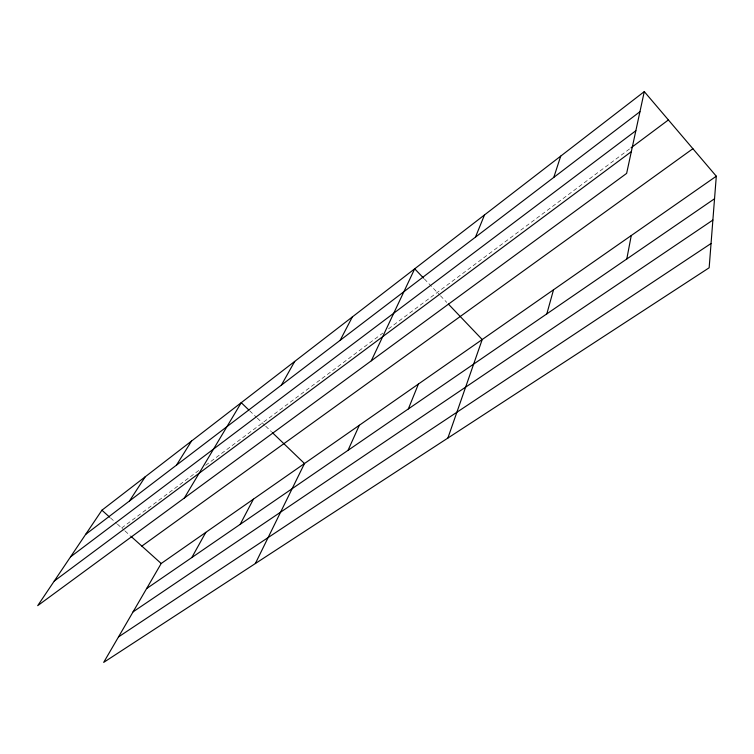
<?xml version="1.0" encoding="UTF-8"?>
<svg xmlns="http://www.w3.org/2000/svg" width="754" height="754" viewBox="0 0 754 754"><rect width="100%" height="100%" fill="white"/><g stroke="black" fill="none" stroke-linecap="round" stroke-linejoin="round"><path stroke-width="0.57" stroke-dasharray="3.77 2.83" d="M121.686 527.989L199.103 470.213M205.644 465.322L382.862 333.061M388.498 328.857L630.099 148.529M110.518 517.941L116.531 523.351M117.398 524.124L124.212 530.25M125.051 531.005L130.084 535.538M249.697 410.807L256.445 417.311M257.293 418.121L264.843 425.379M265.672 426.18L271.459 431.75M424.379 278.942L439.648 294.937M440.44 295.766L446.773 302.401"/><path stroke-width="1.13" d="M716.3 176.21L709.156 267.774L103.684 662.389L161.196 563.502L716.3 176.21L644.284 91.611L101.922 510.213L37.7 605.66L626.631 173.392L644.284 91.611M626.791 258.98L631.258 235.55M546.82 313.871L553.53 289.772M553.794 177.388L560.722 156.106M447.876 438.065L482.211 339.526L448.357 304.06M408.348 408.922L418.413 384.05M475.454 237.133L484.511 214.928M348.028 450.327L359.338 425.256M371.298 360.798L414.7 268.81L423.569 278.094M255.361 563.53L304.493 463.531L272.288 432.542M340.148 340.318L352.354 316.934M240.187 524.35L253.429 499.157M191.799 557.564L205.776 532.399M281.355 385.162L294.701 361.43M184.325 498.036L241.252 402.683L248.848 409.997M176.455 465.152L191.544 441.043M129.481 500.976L145.22 476.801M85.654 534.398L639.948 111.696M70.546 556.857L635.839 130.725M631.032 147.831L668.402 119.943M54.25 581.061L631.324 151.658M141.846 546.103L692.888 148.708M146.615 588.582L714.547 198.745M133.072 611.862L712.879 220.064M118.491 636.923L711.05 243.495M101.922 510.213L109.66 517.169M130.923 536.292L161.196 563.502"/></g></svg>
